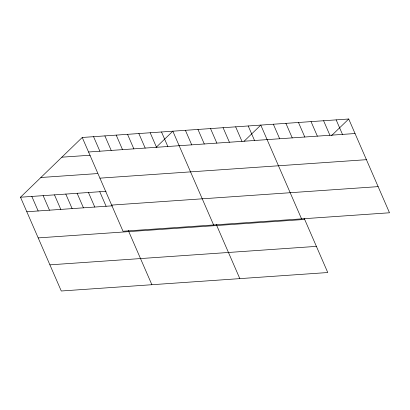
<?xml version="1.0" encoding="UTF-8"?>
<svg xmlns="http://www.w3.org/2000/svg" width="410" height="410" viewBox="0 0 410 410"><rect width="100%" height="100%" fill="white"/><g stroke="black" fill="none" stroke-linecap="round" stroke-linejoin="round"><path stroke-width="0.61" d="M304.184 218.299L327.764 272.532L61.274 290.997L20.5 197.22L82.236 137.468L348.726 119.002L389.5 212.78L123.01 231.245L82.236 137.468M156.092 147.4L172.841 131.19L213.615 224.967M244.032 141.306L260.786 125.096L301.56 218.873M331.521 135.654L348.726 119.002M88.55 151.997L355.045 133.532M61.864 157.189L90.174 155.226M40.872 177.504L97.503 173.579M99.922 178.15L366.412 159.685M20.5 197.22L106.072 191.291M111.638 205.092L378.128 186.627M26.819 211.755L112.391 205.825M38.186 237.902L304.681 219.437M49.902 264.85L316.397 246.379M336.164 119.874L342.478 134.403M323.598 120.74L329.917 135.274M311.036 121.611L317.355 136.146M298.475 122.482L304.789 137.012M285.908 123.354L292.228 137.883M273.347 124.225L279.666 138.754M248.219 125.967L254.538 140.497M235.658 126.839L241.977 141.368M223.091 127.705L229.41 142.239M210.53 128.576L216.849 143.105M197.968 129.447L204.288 143.977M185.402 130.319L191.721 144.848M216.244 224.393L239.824 278.626M161.514 131.974L167.833 146.503M150.188 132.758L156.507 147.287M138.862 133.542L145.181 148.071M127.536 134.326L133.855 148.861M116.209 135.115L122.528 149.645M104.888 135.9L111.202 150.429M93.562 136.684L99.876 151.213M128.299 230.487L151.879 284.719M99.779 191.731L106.098 206.261M88.457 192.515L94.771 207.045M77.131 193.3L83.445 207.829M65.805 194.084L72.119 208.613M54.479 194.868L60.798 209.397M43.152 195.652L49.472 210.181M31.826 196.436L38.145 210.965"/></g></svg>
